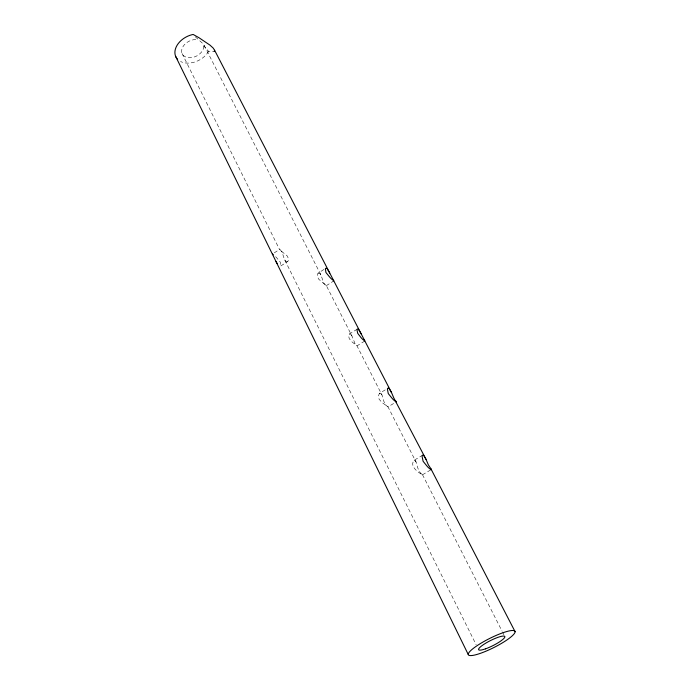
<?xml version="1.0" encoding="UTF-8"?>
<svg xmlns="http://www.w3.org/2000/svg" width="690" height="690" viewBox="0 0 690 690"><rect width="100%" height="100%" fill="white"/><g stroke="black" fill="none" stroke-linecap="round" stroke-linejoin="round"><path stroke-width="0.52" stroke-dasharray="3.45 2.59" d="M203.852 46.066L203.516 48.404A11.721 8.306 -26.7 0 1 190.035 57.762A11.721 8.306 -26.7 0 1 181.944 48.938A11.721 8.306 -26.7 0 1 195.417 39.563L198.142 39.804M275.638 256.697A7.374 2.182 52.7 0 1 276.88 258.017L280.338 262.269L280.709 265.822A7.374 2.182 52.7 0 1 280.338 266.271L287.428 261.674L288.135 261.01L288.532 258.681L287.109 255.835L280.287 250.341L279.881 249.375L281.925 251.824L284.427 259.311L476.152 644.753M422.746 455.141L414.147 460.264C409.282 466.069 417.7 472.132 422.453 474.798C418.511 472.176 417.303 466.613 416.096 462.093L388.013 406.884L381.846 402.356L379.095 399.182L378.5 395.75L379.371 393.473L387.625 388.418M195.296 36.768L203.239 43.927L204.154 45.316L203.886 46.127L208.527 51.267L214.133 51.569M208.527 51.267L208.208 51.957A18.759 13.3 -26.7 0 1 180.564 61.514M204.154 45.316L321.152 275.405L323.645 283.021L326.292 285.695L318.763 279.234L317.253 276.241L317.598 273.783L318.288 273.085L324.033 269.393M357.187 329.165L349.442 334.02L348.623 335.823L349.244 338.618L351.469 341.447L356.989 345.863L382.07 395.189L383.89 401.477L385.606 404.866L387.927 406.945L396.224 401.899M274.284 252.851L279.579 249.401M326.292 285.695L333.719 280.951M364.751 341.032L356.971 345.88L355.264 344.207L352.047 336.203L326.336 285.6M422.453 474.798L431.121 469.666M379.371 393.473L380.871 393.317L382.07 395.189M349.442 334.02L350.77 334.115L352.047 336.203M318.288 273.085L319.875 273.335L321.152 275.405M287.428 261.674L285.781 261.389L284.427 259.311M414.147 460.264L414.949 460.342L416.096 462.093M422.487 474.677L501.949 630.945M502.441 631.902L503.898 634.783M182.091 53.57L279.554 249.504"/><path stroke-width="1.03" d="M214.133 51.569L214.625 50.292L213.201 48.084L209.941 45.1L198.91 37.683L193.226 34.5L192.355 34.612A18.759 13.3 -26.7 0 0 177.028 45.368A18.759 13.3 -26.7 0 0 177.615 59.357M515.094 631.695A26.099 5.003 -26.7 0 0 479.593 644.063A26.099 5.003 -26.7 0 0 480.335 653.361A26.099 5.003 -26.7 0 0 515.094 631.695L430.776 468.536L428.352 464.844L426.084 459.454L393.731 397.82L391.566 392.662L214.625 50.292M175.683 56.468L468.294 654.594M276.026 261.579L276.293 262.062A7.374 0.595 61 0 0 277.216 263.606M361.25 334.003L358.472 329.285A7.133 1.958 54.4 0 0 356.946 329.691L357.705 333.322L361.025 337.617A7.133 1.958 54.4 0 0 364.251 340.455L364.751 341.032L364.415 340.127M391.566 392.662L388.988 388.349A8.151 2.294 55.4 0 0 387.409 389.117L388.263 393.585L392.205 398.432A8.151 2.294 55.4 0 0 395.767 401.468L396.224 401.899L395.939 401.123M426.084 459.454L423.539 455.227A8.522 2.432 56.6 0 0 422.082 456.392L423.117 461.308L427.239 466.388A8.522 2.432 56.6 0 0 430.819 469.312L431.121 469.666L430.776 468.536M329.76 273.076L327.155 268.66A7.581 2.018 53.4 0 0 325.37 268.789L325.93 272.498L329.57 276.94A7.581 2.018 53.4 0 0 333.089 280.14L333.719 280.951L333.589 280.485M272.507 254.394L272.455 254.213A7.374 0.595 61 0 1 273.326 254.869M485.432 648.867A14.68 2.812 -26.7 0 0 504.882 636.698A14.68 2.812 -26.7 0 0 484.811 643.744A14.68 2.812 -26.7 0 0 485.432 648.867"/></g></svg>
